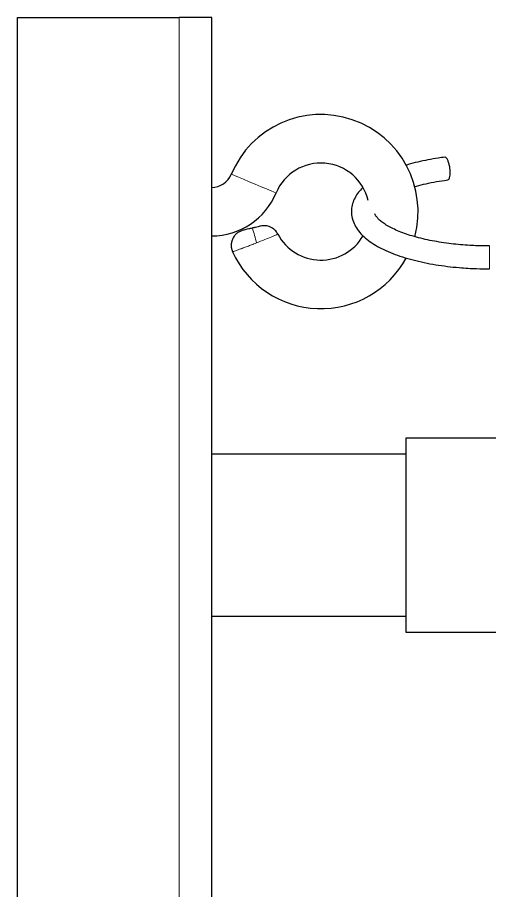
# Model space of a CAD drawing. Header units: millimetres. Extents: x 15 to 1184, y 5 to 836.
# Drawn here: x 509.02 to 527.54, y 594.08 to 628.35 of the extents above; entities that cross this region are included whole.
import ezdxf

# ---------------------------------------------------------------- set-up
doc = ezdxf.new("R2010")
doc.units = ezdxf.units.MM

msp = doc.modelspace()

# ---------------------------------------------------------------- linework, layer by layer
at = {"color": 7, "linetype": 'Continuous', "lineweight": 25}
for p, q in [((509.018, 628.35), (515.368, 628.35)), ((509.018, 526.75), (509.018, 628.35)), ((516.638, 628.35), (515.368, 628.35)), ((516.638, 526.75), (516.638, 628.35)), ((575.058, 611.84), (524.258, 611.84)), ((524.258, 611.84), (524.258, 604.22)), ((524.258, 611.205), (516.638, 611.205)), ((516.638, 604.855), (524.258, 604.855)), ((524.258, 604.22), (575.058, 604.22))]:
    msp.add_line(p, q, dxfattribs=at)
at = {"color": 8, "linetype": 'Continuous', "lineweight": 18}
for p, q in [((515.368, 628.35), (515.368, 526.75)), ((527.54, 619.381), (527.54, 618.482))]:
    msp.add_line(p, q, dxfattribs=at)
at = {"color": 8, "linetype": 'Continuous', "lineweight": 18, "flags": 128}
msp.add_lwpolyline([(517.408, 622.195), (517.44, 622.181), (517.536, 622.142), (517.687, 622.079), (517.882, 621.997), (518.108, 621.903), (518.347, 621.804), (518.581, 621.706), (518.794, 621.617), (518.969, 621.544), (519.093, 621.493), (519.158, 621.466), (519.166, 621.462)], dxfattribs=at)
at = {"color": 7, "linetype": 'Continuous', "lineweight": 25}
for centre, radius, start, end in [((520.924, 620.73), 3.81, 345.0096, 157.3801), ((520.924, 620.73), 1.905, 13.0137, 157.3801), ((516.638, 622.515), 0.833, 270, 337.3801), ((516.638, 622.515), 2.738, 270, 337.3801), ((520.924, 620.73), 1.905, 207.5546, 330.2622), ((520.924, 620.73), 3.81, 204.5039, 331.4128)]:
    msp.add_arc(centre, radius, start, end, dxfattribs=at)
at = {"color": 8, "linetype": 'Continuous', "lineweight": 18}
msp.add_arc((515.054, 618.851), 3.402, 10.9988, 21.1897, dxfattribs=at)
at = {"color": 7, "linetype": 'Continuous', "lineweight": 25}
for points, knots in [([(525.784, 622.864), (525.698, 622.853), (525.472, 622.823), (525.118, 622.76), (524.722, 622.675), (524.427, 622.602), (524.274, 622.553), (524.239, 622.542)], [0, 0, 0, 0, 0.153046, 0.404669, 0.662032, 0.923173, 1, 1, 1, 1]), ([(525.995, 622.266), (525.993, 622.315), (525.99, 622.413), (525.963, 622.565), (525.924, 622.699), (525.875, 622.801), (525.826, 622.861), (525.797, 622.861), (525.784, 622.861)], [0, 0, 0, 0, 0.172619, 0.345251, 0.517889, 0.690515, 0.863145, 1, 1, 1, 1]), ([(524.58, 621.707), (524.701, 621.74), (524.946, 621.806), (525.348, 621.888), (525.669, 621.944), (525.858, 621.967), (525.901, 621.972)], [0, 0, 0, 0, 0.301336, 0.608953, 0.911245, 1, 1, 1, 1]), ([(525.901, 621.977), (525.903, 621.976), (525.922, 621.972), (525.952, 622.011), (525.983, 622.095), (525.994, 622.191), (525.995, 622.252), (525.995, 622.266)], [0, 0, 0, 0, 0.044093, 0.332589, 0.621089, 0.909592, 1, 1, 1, 1]), ([(522.556, 621.66), (522.502, 621.605), (522.387, 621.485), (522.256, 621.278), (522.159, 621.045), (522.115, 620.794), (522.13, 620.527), (522.212, 620.266), (522.352, 620.021), (522.542, 619.798), (522.78, 619.592), (523.061, 619.405), (523.38, 619.235), (523.734, 619.083), (524.12, 618.947), (524.534, 618.829), (524.971, 618.727), (525.422, 618.644), (525.881, 618.578), (526.304, 618.534), (526.687, 618.506), (527.085, 618.486), (527.369, 618.483), (527.54, 618.482)], [0, 0, 0, 0, 0.0396307, 0.0854833, 0.1304391, 0.1753868, 0.222173, 0.2733342, 0.3218955, 0.3732599, 0.4260745, 0.4787882, 0.5308889, 0.5826991, 0.634244, 0.6854517, 0.7361451, 0.7859448, 0.8339247, 0.8814781, 0.9158014, 0.9494484, 1, 1, 1, 1]), ([(527.54, 619.381), (527.354, 619.383), (527.093, 619.386), (526.713, 619.406), (526.395, 619.429), (526.027, 619.467), (525.654, 619.518), (525.284, 619.582), (524.925, 619.659), (524.587, 619.747), (524.274, 619.845), (523.991, 619.95), (523.743, 620.061), (523.531, 620.175), (523.358, 620.287), (523.223, 620.396), (523.126, 620.497), (523.064, 620.585), (523.047, 620.628), (523.038, 620.648)], [0, 0, 0, 0, 0.081515, 0.114272, 0.168359, 0.223922, 0.282855, 0.343522, 0.405205, 0.467304, 0.529366, 0.591028, 0.651999, 0.71207, 0.771145, 0.829324, 0.887072, 0.945441, 1, 1, 1, 1]), ([(517.87, 619.995), (517.831, 619.983), (517.749, 619.959), (517.637, 619.888), (517.537, 619.792), (517.459, 619.672), (517.412, 619.537), (517.398, 619.399), (517.412, 619.267), (517.443, 619.188), (517.458, 619.15)], [0, 0, 0, 0, 0.114259, 0.237222, 0.366766, 0.499872, 0.633011, 0.7626, 0.885649, 1, 1, 1, 1]), ([(518.226, 620.081), (518.181, 620.07), (518.092, 620.049), (517.975, 620.02), (517.908, 620.004), (517.877, 619.997), (517.872, 619.996), (517.87, 619.995)], [0, 0, 0, 0, 0.251045, 0.50062, 0.750009, 0.875526, 1, 1, 1, 1]), ([(518.552, 620.159), (518.552, 620.159), (518.551, 620.159), (518.527, 620.153), (518.468, 620.139), (518.357, 620.112), (518.27, 620.091), (518.226, 620.081)], [0, 0, 0, 0, 0.1253573, 0.2507788, 0.5002943, 0.750022, 1, 1, 1, 1]), ([(519.235, 619.848), (519.2, 619.904), (519.126, 620.017), (518.952, 620.131), (518.751, 620.188), (518.617, 620.168), (518.552, 620.159)], [0, 0, 0, 0, 0.243136, 0.500144, 0.757087, 1, 1, 1, 1])]:
    msp.add_open_spline(points, degree=3, knots=knots, dxfattribs=at)
at = {"color": 8, "linetype": 'Continuous', "lineweight": 18}
for points, knots in [([(519.235, 619.848), (519.224, 619.844), (519.2, 619.833), (519.011, 619.751), (518.73, 619.634), (518.505, 619.545), (518.393, 619.5)], [0, 0, 0, 0, 0.238435, 0.499864, 0.74985, 1, 1, 1, 1]), ([(518.393, 619.5), (518.329, 619.475), (518.208, 619.428), (518.032, 619.361), (517.873, 619.301), (517.729, 619.248), (517.611, 619.205), (517.523, 619.173), (517.468, 619.153), (517.461, 619.151), (517.458, 619.15)], [0, 0, 0, 0, 0.13427, 0.251124, 0.378926, 0.500753, 0.627758, 0.753286, 0.877359, 1, 1, 1, 1])]:
    msp.add_open_spline(points, degree=3, knots=knots, dxfattribs=at)

doc.saveas('drawing.dxf')
